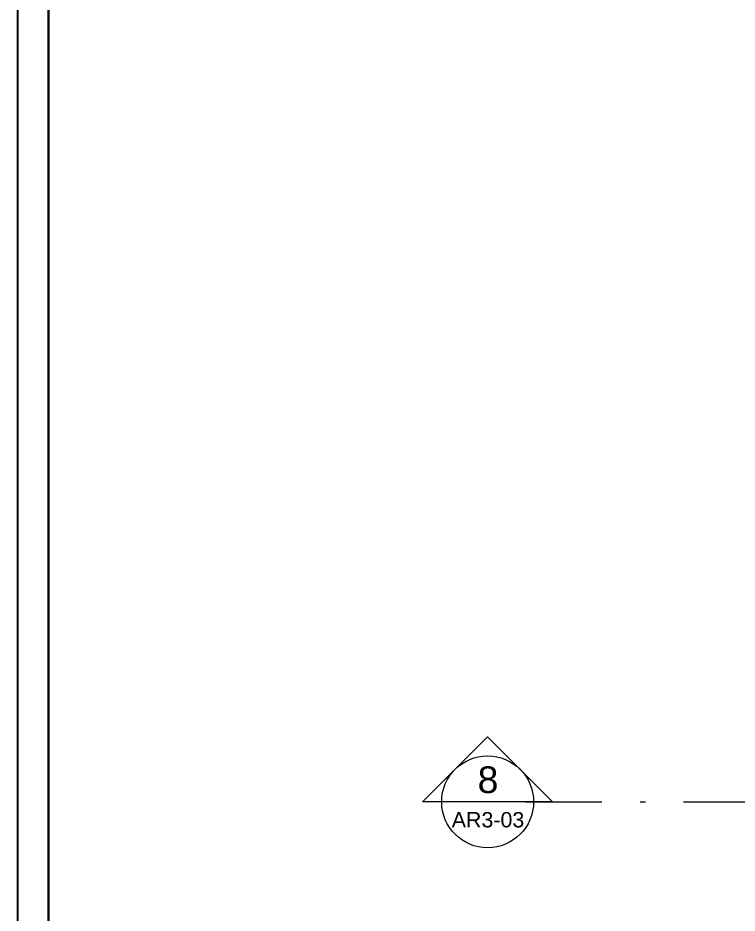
# Model space of a CAD drawing. Header units: millimetres. Extents: x -324 to 75, y -297 to 70.
# Drawn here: x -99.86 to -85.77, y -4.3 to 13.23 of the extents above; entities that cross this region are included whole.
import ezdxf
from ezdxf.enums import TextEntityAlignment as Align

# ---------------------------------------------------------------- set-up
doc = ezdxf.new("R2010")
doc.units = ezdxf.units.MM
doc.linetypes.add('DASHDOT', pattern=[1, 0.5, -0.25, 0, -0.25])
for name, color, linetype, lineweight in [('KOP', 7, 'Continuous', 20), ('KOP GARIS', 1, 'Continuous', 30), ('NOT', 7, 'Continuous', 20)]:
    doc.layers.add(name, color=color, linetype=linetype, lineweight=lineweight)
doc.styles.add('BOLD', font='arial.ttf')
doc.styles.add('S', font='simplex', dxfattribs={"width": 0.75})
doc.styles.get("Standard").update_dxf_attribs({"font": 'arial.ttf'})

# ---------------------------------------------------------------- blocks, each defined once
blk = doc.blocks.new('KOP A3 DED')
blk.add_lwpolyline([(-21, 29.697), (21, 29.697), (21, 0), (-21, 0), (-21, 29.697)])
at = {"layer": 'KOP GARIS'}
blk.add_lwpolyline([(-20.8, 29.497), (20.8, 29.497), (20.8, 0.2), (-20.8, 0.2)], close=True, dxfattribs=at)
at = {"layer": 'KOP', "style": 'BOLD'}
for tag, p in [('JUDUL1', (15.9445, 4.0923)), ('JUDUL2', (15.9445, 3.7473)), ('JUDUL3', (15.9445, 3.4272)), ('NO', (17.2146, 1.1006)), ('REFF', (17.207, 0.7266)), ('FILE', (17.1894, 0.3359))]:
    blk.add_attdef(tag, p, '', height=0.12, dxfattribs=at)
for tag, p in [('SCALE1', (18.1706, 1.9482)), ('DATE', (19.9002, 1.7571)), ('NAME', (16.3626, 1.7379)), ('SCALE2', (18.1692, 1.7325)), ('SCALE3', (18.17, 1.521))]:
    blk.add_attdef(tag, text='', height=0.12, dxfattribs=at).set_placement(p, align=Align.MIDDLE_CENTER)
blk = doc.blocks.new('Npa')
for p, q in [((-0.849, 0), (0, 0.849)), ((0.849, 0), (0, 0.849)), ((0.849, 0), (-0.849, 0))]:
    blk.add_line(p, q)
blk.add_circle((0, 0), 0.6)
at = {"color": 5, "style": 'S', "width": 0.75, "flags": 4}
blk.add_attdef('NO', text='', height=0.3, dxfattribs=at).set_placement((0.005, 0.113), align=Align.CENTER)
at = {"style": 'S', "width": 0.75, "flags": 4}
blk.add_attdef('NOLBR', text='', height=0.2, dxfattribs=at).set_placement((0.005, -0.334), align=Align.CENTER)

msp = doc.modelspace()

# ---------------------------------------------------------------- linework, layer by layer
at = {"layer": 'NOT', "linetype": 'DASHDOT', "ltscale": 3}
msp.add_line((-89.921, -2.125), (-77.594, -2.125), dxfattribs=at)

# ---------------------------------------------------------------- block references
at = {"xscale": 3, "yscale": 3, "zscale": 3}
msp.add_blockref('KOP A3 DED', (-36.863, -19.451), dxfattribs=at)
at = {"layer": 'NOT'}
ref = msp.add_blockref('Npa', (-90.661, -2.125), dxfattribs=dict(at, xscale=1.5, yscale=1.5, zscale=1.499999999999996))
ref.add_attrib('NO', '8', dxfattribs={"layer": '0', "height": 0.525, "flags": 4}).set_placement((-90.654, -1.955), align=Align.CENTER)
ref.add_attrib('NOLBR', 'AR3-03', dxfattribs={"layer": '0', "height": 0.3, "flags": 4}).set_placement((-90.654, -2.626), align=Align.CENTER)

doc.saveas('drawing.dxf')
